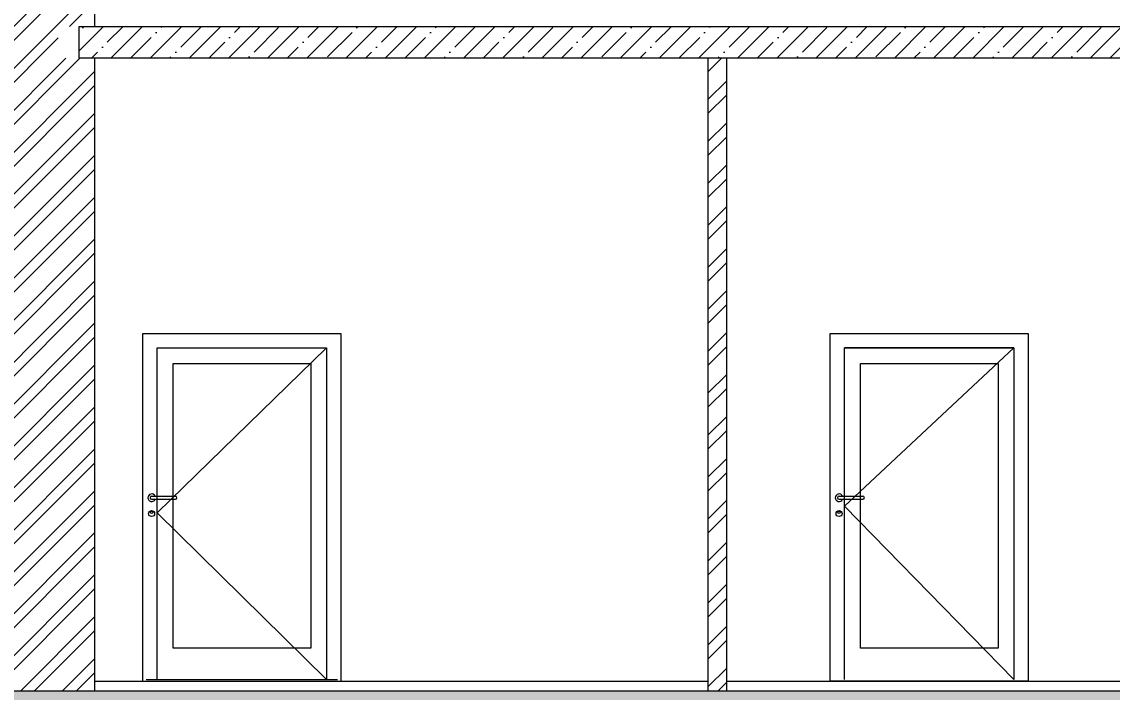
# Model space of a CAD drawing. Header units: millimetres. Extents: x -136099598 to 9192475, y 0 to 779331.
# Drawn here: x 314676 to 321566, y 288484 to 292722 of the extents above; entities that cross this region are included whole.
import ezdxf
from ezdxf import colors
from ezdxf.entities.mleader import LeaderData, LeaderLine
from ezdxf.math import Vec2, Vec3

# ---------------------------------------------------------------- set-up
doc = ezdxf.new("R2010")
doc.units = ezdxf.units.MM
doc.header["$MEASUREMENT"] = 0
doc.layers.get('0').update_dxf_attribs({"color": 250, "lineweight": 9})
for name, color, linetype, lineweight in [('_Фасад', 7, 'Continuous', 9), ('АР-Выноски', 5, 'Continuous', 5), ('фасады', 7, 'Continuous', 9)]:
    doc.layers.add(name, color=color, linetype=linetype, lineweight=lineweight)
doc.styles.add('ICOCPEUR', font='isocpeur.ttf')
pattern_1 = [(45, (83629.78, 0.09), (-123.74369, 123.74369), []), (45, (83753.52, 0.09), (-123.74369, 123.74369), [218.75, -43.75, 0, -43.75])]

msp = doc.modelspace()

# ---------------------------------------------------------------- hatches: boundary and pattern name
at = {"ltscale": 40, "true_color": 0x383e42}
h = msp.add_hatch(dxfattribs=at)
h.set_pattern_fill('ANSI32', color=250, scale=500, angle=360)
h.set_pattern_definition([(45, (89019.78, 0.09), (-132.58252, 132.58252), []), (45, (89108.17, 0.09), (-132.58252, 132.58252), [])])
h.paths.add_polyline_path([(315138.1, 302241.3), (314878.1, 302241), (314878.1, 301332.1), (315138.2, 301332.1), (315138.2, 301152.1), (315040.3, 301149.9), (315036.9, 300949.9), (315138.2, 300952.1), (315138.1, 296891.8), (315138.2, 296891.8), (315138.2, 296691.9), (315138.2, 296691.9), (315138.1, 292691.8), (314907, 292691.8), (314907, 292491.8), (315138.2, 292491.8), (315138.1, 288493.7), (314498.2, 288493.6), (314498.2, 288708.1), (314498.2, 302392.1), (315138.1, 302392.3)])
at = {"ltscale": 100, "transparency": 33554687}
h = msp.add_hatch(dxfattribs=at)
h.set_pattern_fill('ANSI35', color=0, scale=700)
h.set_pattern_definition(pattern_1)
h.paths.add_polyline_path([(315039.9, 292691.8), (326599.9, 292691.8), (326596.5, 292491.8), (315036.5, 292491.8)])
at = {"ltscale": 40, "true_color": 0x383e42}
h = msp.add_hatch(dxfattribs=at)
h.set_pattern_fill('ANSI32', color=250, scale=500, angle=360)
h.paths.add_polyline_path([(319011.3, 292491.8), (319011.3, 288493.6), (319130.5, 288493.6), (319130.5, 292491.8)])
at = {"ltscale": 100, "transparency": 33554687}
h = msp.add_hatch(dxfattribs=at)
h.set_pattern_fill('ANSI35', color=0, scale=700)
h.set_pattern_definition(pattern_1)
h.paths.add_polyline_path([(309107.7, 288493.6), (327139.9, 288493.6), (327136.5, 288293.6), (309107.7, 288293.6)])

# ---------------------------------------------------------------- linework, layer by layer
at = {"ltscale": 150}
for p, q in [((320944.9, 290662), (319874.9, 290662)), ((315138.2, 288553.6, -0.4), (319011.3, 288553.6, -0.3)), ((319130.5, 288553.6, -0.3), (322827.9, 288553.6, -0.2)), ((321034.5, 288553.6), (319784.9, 288553.6))]:
    msp.add_line(p, q, dxfattribs=at)
for p, q in [((315496.7, 289723.6), (315646.7, 289723.6)), ((315496.7, 289703.6), (315646.7, 289703.6)), ((319839.9, 289723.6), (319989.9, 289723.6)), ((319839.9, 289703.6), (319989.9, 289703.6))]:
    msp.add_line(p, q)
for centre, radius in [((315496.7, 289613.6), 19), ((319839.9, 289613.6), 19), ((315496.7, 289621), 7.5), ((319839.9, 289621), 7.5)]:
    msp.add_circle(centre, radius)
for centre, radius, start, end in [((315496.7, 289713.6), 24, 24.62431, 335.37569), ((315496.7, 289713.6), 10, 90, 270), ((315646.7, 289713.6), 10, 270, 90), ((319839.9, 289713.6), 24, 24.62431, 335.37569), ((319839.9, 289713.6), 10, 90, 270), ((319989.9, 289713.6), 10, 270, 90)]:
    msp.add_arc(centre, radius, start, end)
at = {"layer": '_Фасад', "lineweight": 0}
msp.add_line((316607.3, 288553.5, -0.4), (317542.3, 288553.6, -0.4), dxfattribs=at)
at = {"layer": 'фасады', "ltscale": 150, "elevation": -0.3}
for points in [[(314498.2, 302392.1), (314498.2, 288493.6), (315138.2, 288493.6), (315138.2, 292491.8)], [(315138.2, 292691.8), (315138.2, 300952.1)], [(309108.2, 288493.6), (327137.8, 288493.6), (327137.8, 288293.6), (309107.7, 288293.6), (309107.7, 288493.6)]]:
    msp.add_lwpolyline(points, dxfattribs=at)
msp.add_lwpolyline([(326598.2, 292491.8), (315038.2, 292491.8), (315038.2, 292691.8), (326598.2, 292691.8)], close=True, dxfattribs=at)
at = {"layer": 'фасады', "ltscale": 150}
for points in [[(314498.2, 292491.8), (314498.2, 288493.6), (315138.2, 288493.6), (315138.2, 292491.8)], [(319011.3, 292491.8), (319011.3, 288493.6), (319130.5, 288493.6), (319130.5, 292491.8)]]:
    msp.add_lwpolyline(points, dxfattribs=at)
at = {"layer": 'фасады'}
for points in [[(315441.7, 288553.6), (315441.7, 290751.9), (316691.2, 290751.9), (316691.2, 288553.6)], [(319784.9, 288553.6), (319784.9, 290751.9), (321034.5, 290751.9), (321034.5, 288553.6)], [(315531.7, 288563.6), (315531.7, 290662), (316601.7, 290662), (316601.7, 288563.6)], [(319874.9, 288563.6), (319874.9, 290662), (320944.9, 290662), (320944.9, 288563.6)]]:
    msp.add_lwpolyline(points, dxfattribs=at)
at = {"layer": 'фасады', "ltscale": 50}
for points in [[(316601.7, 288563.6), (315531.7, 289618.6), (316601.7, 290662)], [(320944.9, 288563.6), (319874.9, 289660.5), (320944.9, 290662)]]:
    msp.add_lwpolyline(points, dxfattribs=at)
at = {"layer": 'фасады', "ltscale": 150}
for points in [[(316501.7, 288762.9), (315631.7, 288762.9), (315631.7, 290562), (316501.7, 290562)], [(320844.9, 288762.9), (319974.9, 288762.9), (319974.9, 290562), (320844.9, 290562)]]:
    msp.add_lwpolyline(points, close=True, dxfattribs=at)
at = {"layer": 'фасады', "ltscale": 100}
msp.add_lwpolyline([(315461.7, 288563.6), (316671.7, 288563.6)], dxfattribs=at)

# ---------------------------------------------------------------- leaders
at = {"layer": 'АР-Выноски'}
ml = msp.add_multileader_mtext('Standard', dxfattribs=at)
ml.set_content('\\A1;Устройство наружной водосточной трубы, из оцинкованной стали с окраской в цвет цоколя RAL 7016 c электроподогревом в зимнее время. ', color=256, style='ICOCPEUR')
ml.set_leader_properties()
ml.build(insert=Vec2(0, 0))
ml.multileader.update_dxf_attribs({"text_left_attachment_type": 6, "text_right_attachment_type": 6, "dogleg_length": 100, "arrow_head_size": 250})
ctx = ml.context
ctx.base_point, ctx.char_height, ctx.arrow_head_size, ctx.landing_gap_size, ctx.plane_origin, ctx.plane_x_axis, ctx.plane_y_axis = Vec3(312963.2, 284027.7), 250, 250, 25, Vec3(316714.5, 279706.5), Vec3(1, -0.000046), Vec3(0.000046, 1)
ctx.left_attachment, ctx.right_attachment, ctx.text_align_type = 6, 6, 2
notes = []
notes.append((ctx, [(1, (1, 1, 0), (312674, 284027.7), (1, -0.000046), 289.2, [(1, [(308829.9, 289557.7)], 0, [])])]))
ctx.mtext.insert, ctx.mtext.text_direction, ctx.mtext.rotation, ctx.mtext.width, ctx.mtext.defined_height, ctx.mtext.alignment, ctx.mtext.flow_direction = Vec3(320500.7, 284352.3), Vec3(1, -0.000046), 6.28314, 8222.167, 5188.9, 3, 5
for ctx, leaders in notes:
    for number, flags, end, landing, length, lines in leaders:
        leader = LeaderData()
        leader.index, (leader.has_last_leader_line, leader.has_dogleg_vector, leader.attachment_direction) = number, flags
        leader.last_leader_point, leader.dogleg_vector, leader.dogleg_length = Vec3(end), Vec3(landing), length
        for number, points, colour, breaks in lines:
            line = LeaderLine()
            line.index, line.vertices, line.color, line.breaks = number, Vec3.list(points), colors.encode_raw_color(colour), breaks
            leader.lines.append(line)
        ctx.leaders.append(leader)

doc.saveas('drawing.dxf')
